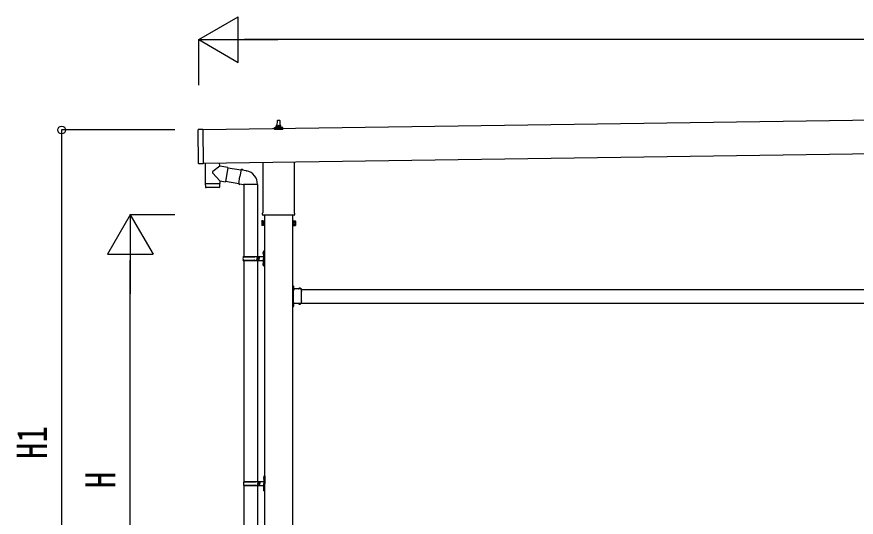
# Model space of a CAD drawing. Units: millimetres, scale not verified. Extents: x -16820 to 16820, y -11880 to 11880.
# Drawn here: x -6088 to -2412, y -2932 to -740 of the extents above; entities that cross this region are included whole.
import ezdxf
from ezdxf.enums import TextEntityAlignment as Align

# ---------------------------------------------------------------- set-up
doc = ezdxf.new("R2010")
doc.units = ezdxf.units.MM
doc.header["$LTSCALE"] = 50
for name, color, linetype in [('0-4_YKK_13', 4, 'Continuous'), ('0-5_YKK_A1', 4, 'Continuous'), ('0-6_YKK_D', 6, 'Continuous')]:
    doc.layers.add(name, color=color, linetype=linetype)
doc.styles.add('ＭＳ ゴシック', font='')
doc.styles.get('ＭＳ ゴシック').set_extended_font_data('MS Gothic')

msp = doc.modelspace()

# ---------------------------------------------------------------- linework, layer by layer
at = {"layer": '0-4_YKK_13'}
for p, q in [((-4947.42, -1217.74), (-4946.69, -1194.21)), ((-4945.69, -1193.24), (-4937.15, -1193.24)), ((-4936.15, -1194.21), (-4935.42, -1217.74)), ((-5291.62, -1383.18), (-5293.73, -1235.2)), ((-5273.75, -1233.91), (-5292.74, -1234.19)), ((-4959.67, -1233.24), (-4959.67, -1225.53)), ((-4923.17, -1233.24), (-4959.67, -1233.24)), ((-4959.29, -1224.74), (-4923.55, -1224.74)), ((-4958.91, -1224.55), (-4952.19, -1222.92)), ((-4951.8, -1222.74), (-4931.04, -1222.74)), ((-4951.42, -1221.95), (-4951.42, -1217.74)), ((-4950.42, -1217.74), (-4932.42, -1217.74)), ((-4931.42, -1221.95), (-4931.42, -1217.74)), ((-4923.94, -1224.55), (-4930.66, -1222.92)), ((-4923.17, -1233.24), (-4923.17, -1225.53)), ((-5199.47, -1393.59), (-5229.24, -1417.83)), ((-5199.47, -1393.59), (-5199.68, -1379.29)), ((-5163.97, -1399.33), (-5199.47, -1393.59)), ((-5009.72, -1597.23), (-5009.72, -1376.58)), ((-4873.12, -1374.62), (-4873.12, -1597.23)), ((-5198.55, -1458.27), (-5229.42, -1425.16)), ((-5163.97, -1399.33), (-5174.14, -1462.21)), ((-5164.27, -1401.15), (-5105.29, -1410.54)), ((-5104.97, -1408.73), (-5110.5, -1440.09)), ((-5104.97, -1408.73), (-5103.83, -1406.74)), ((-5103.83, -1406.74), (-5100.26, -1407.37)), ((-5100.26, -1407.37), (-5099.85, -1409.72)), ((-5085.33, -1412.54), (-5083.65, -1414.17)), ((-5083.65, -1414.17), (-5081.53, -1414.62)), ((-5198.55, -1458.27), (-5174.14, -1462.21)), ((-5198.55, -1458.27), (-5198.38, -1470.28)), ((-5173.84, -1460.39), (-5115.71, -1469.64)), ((-5116.03, -1471.46), (-5110.5, -1440.09)), ((-5262.36, -1472.19), (-5261.94, -1485.24)), ((-5201.36, -1487.32), (-5258.9, -1488.15)), ((-5257.87, -1471.13), (-5257.84, -1472.13)), ((-5202.88, -1470.34), (-5202.88, -1471.34)), ((-5116.03, -1471.46), (-5115.63, -1473.71)), ((-5116.03, -1471.46), (-5110.88, -1472.27)), ((-5115.63, -1473.71), (-5112.07, -1474.34)), ((-5112.07, -1474.34), (-5110.88, -1472.27)), ((-5110.88, -1472.27), (-5096.27, -1474.59)), ((-5096.27, -1474.59), (-5094.07, -1473.6)), ((-5033.77, -1474), (-5094.96, -1474)), ((-5093.92, -1474), (-5093.92, -1790.01)), ((-5033.92, -1474), (-5033.92, -1790.01)), ((-5011.42, -1606), (-5011.42, -1600.5)), ((-4873.48, -1609.5), (-5009.36, -1609.5)), ((-4871.42, -1600.5), (-4871.42, -1606)), ((-5015.42, -1635.5), (-5014.66, -1634.19)), ((-5015.42, -1635.5), (-5015.42, -1652.5)), ((-5015.42, -1652.5), (-5014.66, -1653.81)), ((-5008.42, -1639.09), (-5014.66, -1639.09)), ((-5008.42, -1648.91), (-5014.66, -1648.91)), ((-5008.42, -1653.81), (-5014.66, -1653.81)), ((-5005.92, -1653.2), (-5008.42, -1653.2)), ((-4876.92, -1653.2), (-4874.42, -1653.2)), ((-4874.42, -1639.09), (-4868.18, -1639.09)), ((-4874.42, -1648.91), (-4868.18, -1648.91)), ((-4874.42, -1653.81), (-4868.18, -1653.81)), ((-4867.42, -1635.5), (-4868.18, -1634.19)), ((-4867.42, -1652.5), (-4868.18, -1653.81)), ((-4867.42, -1635.5), (-4867.42, -1652.5)), ((-5096.92, -1792.01), (-5046.59, -1792.01)), ((-5095.92, -1790.01), (-5009.92, -1790.01)), ((-5095.92, -1790.01), (-5095.92, -1792.01)), ((-5036.92, -1790.01), (-5036.92, -1794.51)), ((-5036.92, -1794.51), (-5034.92, -1794.51)), ((-5034.92, -1794.51), (-5034.92, -1799.01)), ((-5034.92, -1803.51), (-5034.92, -1799.01)), ((-5028.92, -1790.01), (-5028.92, -1799.01)), ((-5028.92, -1794.51), (-5025.92, -1794.51)), ((-5028.92, -1808.01), (-5028.92, -1799.01)), ((-5025.92, -1794.51), (-5025.92, -1799.01)), ((-5025.92, -1803.51), (-5025.92, -1799.01)), ((-5010.22, -1772.86), (-5008.18, -1773.86)), ((-5008.95, -1770.86), (-5008.32, -1770.86)), ((-5008.95, -1770.86), (-5008.95, -1779.16)), ((-5008.95, -1779.16), (-5008.32, -1779.16)), ((-5008.32, -1770.86), (-5008.32, -1779.16)), ((-5008.32, -1770.86), (-5007.92, -1771.26)), ((-5008.32, -1779.16), (-5007.92, -1778.76)), ((-5008.18, -1773.86), (-5007.57, -1775.01)), ((-5007.92, -1767.01), (-5004.92, -1765.51)), ((-5007.92, -1767.01), (-5007.92, -1799.01)), ((-5007.92, -1771.26), (-5007.92, -1778.76)), ((-5007.92, -1831.01), (-5007.92, -1799.01)), ((-5004.92, -1765.51), (-5004.92, -1799.01)), ((-5004.92, -1765.51), (-5003.92, -1765.51)), ((-5004.92, -1832.51), (-5004.92, -1799.01)), ((-5003.92, -1765.51), (-5003.92, -1799.01)), ((-5003.92, -1832.51), (-5003.92, -1799.01)), ((-5096.92, -1806.01), (-5046.59, -1806.01)), ((-5095.92, -1808.01), (-5095.92, -1806.01)), ((-5095.92, -1808.01), (-5009.92, -1808.01)), ((-5093.92, -1808.01), (-5093.92, -2775.5)), ((-5036.92, -1808.01), (-5036.92, -1803.51)), ((-5036.92, -1803.51), (-5034.92, -1803.51)), ((-5033.92, -1808.01), (-5033.92, -2775.5)), ((-5028.92, -1803.51), (-5025.92, -1803.51)), ((-5010.22, -1820.86), (-5008.18, -1821.86)), ((-5008.95, -1818.86), (-5008.32, -1818.86)), ((-5008.95, -1818.86), (-5008.95, -1827.16)), ((-5008.95, -1827.16), (-5008.32, -1827.16)), ((-5008.32, -1818.86), (-5008.32, -1827.16)), ((-5008.32, -1818.86), (-5007.92, -1819.26)), ((-5008.32, -1827.16), (-5007.92, -1826.76)), ((-5008.18, -1821.86), (-5007.57, -1823.01)), ((-5007.92, -1819.26), (-5007.92, -1826.76)), ((-5007.92, -1831.01), (-5004.92, -1832.51)), ((-5004.92, -1832.51), (-5003.92, -1832.51)), ((-4877.32, -1916.5), (-4878.92, -1916.5)), ((-4878.92, -1921), (-4877.32, -1921)), ((-4877.32, -1922), (-4878.92, -1922)), ((-4873.22, -1924), (-4878.92, -1924)), ((-4877.32, -1926), (-4878.92, -1926)), ((-4878.92, -1927), (-4877.32, -1927)), ((-4877.32, -1933.46), (-4877.32, -1916.5)), ((-4877.32, -1919.97), (-4877.32, -1928.04)), ((-4877.32, -1922.87), (-4874.66, -1921.55)), ((-4877.32, -1925.13), (-4874.66, -1926.45)), ((-4840.92, -1931.9), (-4877.32, -1931.9)), ((-4876.92, -1933.5), (-4873.92, -1933.5)), ((-4876.92, -1942.29), (-4876.92, -1935.5)), ((-4876.92, -1984.29), (-4876.92, -1943.71)), ((-4876.46, -1919.27), (-4876.62, -1919.27)), ((-4876.46, -1928.74), (-4876.62, -1928.74)), ((-4853.66, -1931.04), (-4853.66, -1931.2)), ((-4844.89, -1931.9), (-4852.96, -1931.9)), ((-4850.05, -1931.9), (-4851.37, -1929.24)), ((-4847.8, -1931.9), (-4846.47, -1929.24)), ((-4844.19, -1931.04), (-4844.19, -1931.2)), ((-4840.92, -1942.29), (-4840.92, -1931.9)), ((-4840.92, -1984.29), (-4840.92, -1943.71)), ((-4877.32, -2002), (-4878.92, -2002)), ((-4877.32, -2006), (-4878.92, -2006)), ((-4877.32, -2011.5), (-4878.92, -2011.5)), ((-4877.32, -2011.5), (-4877.32, -1994.54)), ((-4840.92, -1996.1), (-4877.32, -1996.1)), ((-4877.32, -1999.97), (-4877.32, -2008.04)), ((-4877.32, -2002.87), (-4874.66, -2001.55)), ((-4877.32, -2005.13), (-4874.66, -2006.45)), ((-4876.92, -1992.5), (-4876.92, -1985.71)), ((-4873.92, -1994.5), (-4876.92, -1994.5)), ((-4876.46, -1999.27), (-4876.62, -1999.27)), ((-4876.46, -2008.74), (-4876.62, -2008.74)), ((-4853.66, -1996.96), (-4853.66, -1996.8)), ((-4844.89, -1996.1), (-4852.96, -1996.1)), ((-4850.05, -1996.1), (-4851.37, -1998.76)), ((-4847.8, -1996.1), (-4846.47, -1998.76)), ((-4844.19, -1996.96), (-4844.19, -1996.8)), ((-4840.92, -1996.1), (-4840.92, -1985.71)), ((-5006.45, -2756.35), (-5005.82, -2756.35)), ((-5006.45, -2756.35), (-5006.45, -2764.65)), ((-5005.82, -2756.35), (-5005.82, -2764.65)), ((-5005.82, -2756.35), (-5005.42, -2756.75)), ((-5005.42, -2752.5), (-5002.42, -2751)), ((-5005.42, -2752.5), (-5005.42, -2784.5)), ((-5002.42, -2751), (-5002.42, -2784.5)), ((-5002.42, -2751), (-5001.42, -2751)), ((-5001.42, -2751), (-5001.42, -2784.5)), ((-5094.42, -2777.5), (-5044.09, -2777.5)), ((-5094.42, -2791.5), (-5044.09, -2791.5)), ((-5093.42, -2775.5), (-5007.42, -2775.5)), ((-5093.42, -2775.5), (-5093.42, -2777.5)), ((-5093.42, -2793.5), (-5093.42, -2791.5)), ((-5034.42, -2775.5), (-5034.42, -2780)), ((-5034.42, -2780), (-5032.42, -2780)), ((-5034.42, -2793.5), (-5034.42, -2789)), ((-5034.42, -2789), (-5032.42, -2789)), ((-5032.42, -2780), (-5032.42, -2784.5)), ((-5032.42, -2789), (-5032.42, -2784.5)), ((-5026.42, -2775.5), (-5026.42, -2784.5)), ((-5026.42, -2780), (-5023.42, -2780)), ((-5026.42, -2793.5), (-5026.42, -2784.5)), ((-5026.42, -2789), (-5023.42, -2789)), ((-5023.42, -2780), (-5023.42, -2784.5)), ((-5023.42, -2789), (-5023.42, -2784.5)), ((-5007.72, -2758.35), (-5005.68, -2759.35)), ((-5006.45, -2764.65), (-5005.82, -2764.65)), ((-5005.82, -2764.65), (-5005.42, -2764.25)), ((-5005.68, -2759.35), (-5005.07, -2760.5)), ((-5005.42, -2756.75), (-5005.42, -2764.25)), ((-5005.42, -2816.5), (-5005.42, -2784.5)), ((-5002.42, -2818), (-5002.42, -2784.5)), ((-5001.42, -2818), (-5001.42, -2784.5)), ((-5093.92, -2793.49), (-5093.92, -3698)), ((-5093.42, -2793.5), (-5007.42, -2793.5)), ((-5033.92, -2793.49), (-5033.92, -3698)), ((-5007.72, -2806.35), (-5005.68, -2807.35)), ((-5006.45, -2804.35), (-5005.82, -2804.35)), ((-5006.45, -2804.35), (-5006.45, -2812.65)), ((-5006.45, -2812.65), (-5005.82, -2812.65)), ((-5005.82, -2804.35), (-5005.82, -2812.65)), ((-5005.82, -2804.35), (-5005.42, -2804.75)), ((-5005.82, -2812.65), (-5005.42, -2812.25)), ((-5005.68, -2807.35), (-5005.07, -2808.5)), ((-5005.42, -2804.75), (-5005.42, -2812.25)), ((-5005.42, -2816.5), (-5002.42, -2818)), ((-5002.42, -2818), (-5001.42, -2818))]:
    msp.add_line(p, q, dxfattribs=at)
for points in [[(-5273.75, -1233.91), (-5271.61, -1383.9), (-5290.6, -1384.17)], [(-5263.67, -1380.2), (-5262.37, -1471.19), (-5198.38, -1470.28)], [(-5104.97, -1408.73), (-5099.85, -1409.72), (-5085.33, -1412.54)], [(-5198.4, -1484.33), (-5198.36, -1471.28), (-5262.36, -1472.19)], [(-5008.42, -1653.81), (-5008.42, -1634.19), (-5014.66, -1634.19)], [(-5008.42, -1653.2), (-5008.42, -1634.8), (-5005.92, -1634.8)], [(-4874.42, -1653.2), (-4874.42, -1634.8), (-4876.92, -1634.8)], [(-4874.42, -1653.81), (-4874.42, -1634.19), (-4868.18, -1634.19)], [(-5010.22, -1777.16), (-5008.18, -1776.16), (-5007.57, -1775.01)], [(-5010.22, -1825.16), (-5008.18, -1824.16), (-5007.57, -1823.01)], [(-4878.92, -1931.5), (-4878.92, -1925.5), (-4878.92, -1922.5), (-4878.92, -1916.5)], [(-4876.92, -1935.5), (-4873.92, -1935.5), (-4873.92, -1931.9)], [(-4878.92, -2011.5), (-4878.92, -2005.5), (-4878.92, -2002.5), (-4878.92, -1996.5)], [(-4876.92, -1992.5), (-4873.92, -1992.5), (-4873.92, -1996.1)], [(-5007.72, -2762.65), (-5005.68, -2761.65), (-5005.07, -2760.5)], [(-5007.72, -2810.65), (-5005.68, -2809.65), (-5005.07, -2808.5)]]:
    msp.add_lwpolyline(points, dxfattribs=at)
for points in [[(-5005.92, -1654.5), (-5005.92, -1633.5), (-5003.92, -1633.5), (-5003.92, -1654.5)], [(-4876.92, -1654.5), (-4876.92, -1633.5), (-4878.92, -1633.5), (-4878.92, -1654.5)]]:
    msp.add_lwpolyline(points, close=True, dxfattribs=at)
for centre, radius, start, end in [((-4945.69, -1194.24), 1, 90, 178.60509), ((-4937.15, -1194.24), 1, 1.39491, 90), ((-5292.73, -1235.19), 1, 90.81845, 180.81845), ((-4958.67, -1225.53), 1, 103.62699, 180), ((-4952.42, -1221.95), 1, 283.62699, 0), ((-4947.34, -1218.37), 4.13, 90, 171.17633), ((-4950.42, -1218.74), 1, 90, 180), ((-4938.09, -1217.74), 4.83, 133.60282, 180), ((-4944.75, -1217.74), 4.83, 0, 46.39718), ((-4935.51, -1218.37), 4.13, 8.82367, 90), ((-4932.42, -1218.74), 1, 0, 90), ((-4930.42, -1221.95), 1, 180, 256.37301), ((-4924.17, -1225.53), 1, 0, 76.37301), ((-5290.62, -1383.17), 1, 180.81845, 270.81845), ((-5225.93, -1421.58), 5, 131.47396, 225.79244), ((-5094.07, -1473.6), 60.3, 359.62495, 78), ((-5258.94, -1485.15), 3, 181.81845, 270.86677), ((-5201.4, -1484.33), 3, 270.81845, 359.81845), ((-5007.42, -1600.5), 4, 125.09963, 180), ((-5007.42, -1606), 4, 180, 194.47751), ((-5007.42, -1606), 4, 194.47751, 241.04498), ((-4875.42, -1606), 4, 298.95502, 345.52249), ((-4875.42, -1600.5), 4, 0, 54.90037), ((-4875.42, -1606), 4, 345.52249, 0), ((-5011.08, -1636.64), 4.34, 145.61575, 214.38425), ((-5011.08, -1651.36), 4.34, 145.61575, 214.38425), ((-4999.18, -1644), 16.24, 162.41205, 197.58795), ((-4871.77, -1636.64), 4.34, 325.61575, 34.38425), ((-4883.66, -1644), 16.24, 342.41205, 17.58795), ((-4871.77, -1651.36), 4.34, 325.61575, 34.38425), ((-5048.17, -1799.01), 49.25, 171.82876, 180.00002), ((-5048.17, -1799.01), 49.25, 180.00002, 188.17127), ((-5046.59, -1790.01), 2, 270, 359.99998), ((-5004.62, -1775.01), 6, 136.21765, 223.78235), ((-5009.92, -1788.01), 2, 270, 359.99998), ((-5046.59, -1808.01), 2, 0.00005, 90.00004), ((-5004.62, -1823.01), 6, 136.21765, 223.78235), ((-5009.92, -1810.01), 2, 0.00005, 90.00004), ((-4876.92, -1931.5), 2, 180, 270), ((-4876.62, -1919.97), 0.7, 90, 180), ((-4876.62, -1928.04), 0.7, 180, 270), ((-4877.62, -1943), 1, 314.427, 45.573), ((-4876.46, -1920.13), 0.862, 39.12355, 90), ((-4876.46, -1927.87), 0.862, 270, 320.87645), ((-4881.22, -1924), 7, 0, 39.12355), ((-4881.22, -1924), 7, 320.87645, 0), ((-4852.96, -1931.2), 0.7, 180, 270), ((-4852.79, -1931.04), 0.862, 129.12355, 180), ((-4848.92, -1935.8), 7, 90, 129.12355), ((-4848.92, -1935.8), 7, 50.87645, 90), ((-4844.89, -1931.2), 0.7, 270, 0), ((-4845.05, -1931.04), 0.862, 0, 50.87645), ((-4840.22, -1943), 1, 134.427, 225.573), ((-4877.62, -1985), 1, 314.427, 45.573), ((-4840.22, -1985), 1, 134.427, 225.573), ((-4876.92, -1996.5), 2, 90, 180), ((-4876.62, -1999.97), 0.7, 90, 180), ((-4876.62, -2008.04), 0.7, 180, 270), ((-4876.46, -2000.13), 0.862, 39.12355, 90), ((-4876.46, -2007.87), 0.862, 270, 320.87645), ((-4881.22, -2004), 7, 0, 39.12355), ((-4881.22, -2004), 7, 320.87645, 0), ((-4852.96, -1996.8), 0.7, 90, 180), ((-4852.79, -1996.96), 0.862, 180, 230.87645), ((-4848.92, -1992.2), 7, 230.87645, 270), ((-4848.92, -1992.2), 7, 270, 309.12355), ((-4844.89, -1996.8), 0.7, 0, 90), ((-4845.05, -1996.96), 0.862, 309.12355, 0), ((-5002.12, -2760.5), 6, 136.21765, 223.78235), ((-5045.67, -2784.5), 49.25, 171.82876, 180.00002), ((-5045.67, -2784.5), 49.25, 180.00002, 188.17127), ((-5044.09, -2775.5), 2, 270, 359.99998), ((-5044.09, -2793.5), 2, 0.00005, 90.00004), ((-5007.42, -2773.5), 2, 270, 359.99998), ((-5002.12, -2808.5), 6, 136.21765, 223.78235), ((-5007.42, -2795.5), 2, 0.00005, 90.00004)]:
    msp.add_arc(centre, radius, start, end, dxfattribs=at)
at = {"layer": '0-5_YKK_A1'}
for p, q in [((113.31, -1158.4), (-5273.73, -1235.33)), ((-5271.66, -1380.32), (115.38, -1303.36)), ((-5003.92, -1609.5), (-5003.92, -4407)), ((-4878.92, -4407), (-4878.92, -1609.5)), ((-4840.92, -1934), (-2041.92, -1934)), ((-4873.92, -1994), (-4878.42, -1994)), ((-4840.92, -1994), (-2041.92, -1994))]:
    msp.add_line(p, q, dxfattribs=at)
msp.add_lwpolyline([(-4873.92, -1934), (-4878.42, -1934), (-4878.42, -1994)], dxfattribs=at)
at = {"layer": '0-6_YKK_D'}
for p, q in [((-5291.22, -839.82), (-5118.02, -739.82)), ((-5118.02, -939.82), (-5118.02, -739.82)), ((-5291.22, -1039.82), (-5291.22, -838.82)), ((-5291.22, -839.82), (-5118.02, -939.82)), ((-5291.22, -839.82), (-4944.81, -839.82)), ((1200.22, -839.82), (-5091.22, -839.82)), ((-5395.15, -1235.64), (-5892.22, -1235.64)), ((-5891.22, -3907), (-5891.22, -1235.64)), ((-5591.22, -1607), (-5691.22, -1780.21)), ((-5395.15, -1607), (-5592.22, -1607)), ((-5591.22, -1607), (-5491.22, -1780.21)), ((-5591.22, -1607), (-5591.22, -1953.41)), ((-5691.22, -1780.21), (-5491.22, -1780.21)), ((-5591.22, -3707), (-5591.22, -1807))]:
    msp.add_line(p, q, dxfattribs=at)
msp.add_circle((-5891.22, -1235.64), 17, dxfattribs=at)

# ---------------------------------------------------------------- texts
at = {"layer": '0-6_YKK_D', "style": 'ＭＳ ゴシック', "width": 0.8}
for s, p in [('H1', (-5916.22, -2676.92)), ('H', (-5616.22, -2805))]:
    msp.add_text(s, height=132, rotation=90, dxfattribs=at).set_placement(p, align=Align.BOTTOM_LEFT)

doc.saveas('drawing.dxf')
